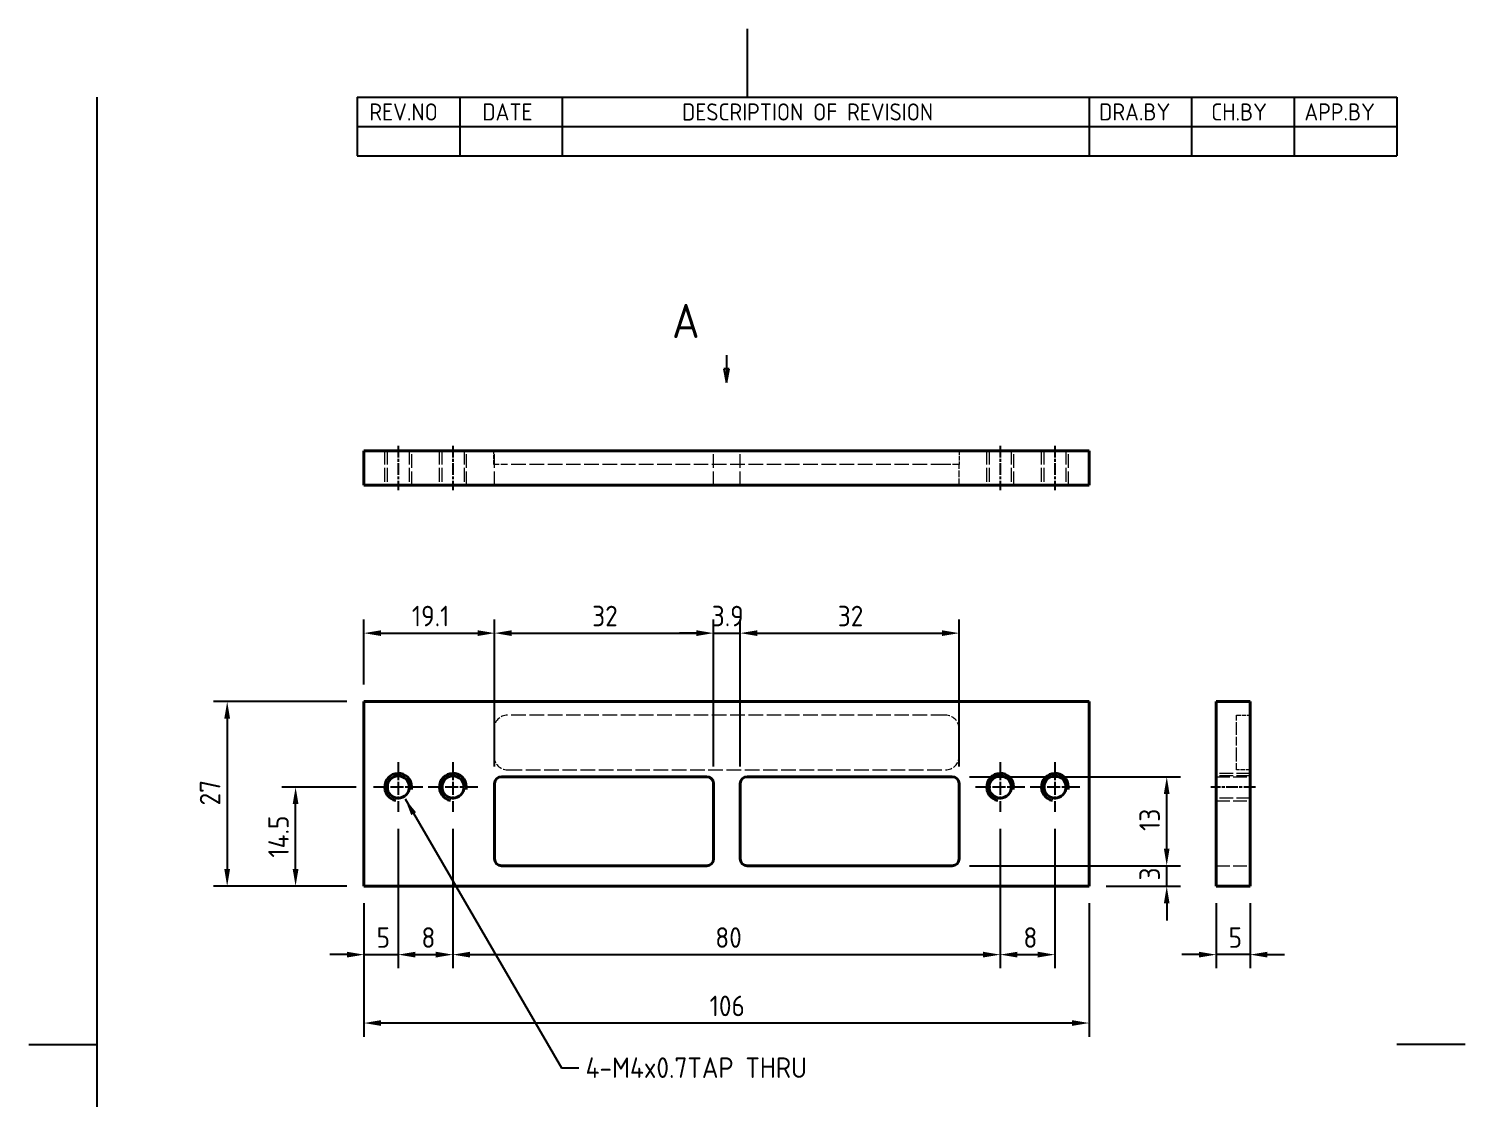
# Model space of a CAD drawing. Header units: millimetres. Extents: x 0 to 210, y 0 to 297.
# Drawn here: x 0 to 210, y 140.6 to 297 of the extents above; entities that cross this region are included whole.
import ezdxf

# ---------------------------------------------------------------- set-up
doc = ezdxf.new("R2010")
doc.units = ezdxf.units.MM
doc.linetypes.add('CHAIN', pattern=[0.3543, 0.2362, -0.0295, 0.0591, -0.0295])
doc.linetypes.add('DASHED', pattern=[0.2067, 0.1654, -0.0413])
doc.layers.get('0').update_dxf_attribs({"color": 3, "lineweight": 25})
for name, color, linetype, lineweight in [('가려진 것(ISO)', 2, 'DASHED', 18), ('가시적인 것(ISO)', 3, 'Continuous', 40), ('가시적인 좁은 것(ISO)', 3, 'Continuous', 35), ('경계(ISO)', 7, 'Continuous', 25), ('기호(ISO)', 5, 'Continuous', 25), ('단면선(ISO)', 7, 'CHAIN', 25), ('중심 표식(ISO)', 1, 'Continuous', 25), ('중심선(ISO)', 1, 'Continuous', 25), ('치수(ISO)', 2, 'Continuous', 25)]:
    doc.layers.add(name, color=color, linetype=linetype, lineweight=lineweight)
doc.styles.add('ISO ProportionalPSTEK', font='isocp.shx')
doc.styles.add('부품번호텍스트_PSTEK_POSCO', font='isocp.shx')
doc.styles.add('치수 텍스트_PSTEK_POSCO', font='isocp.shx')
doc.dimstyles.new('치수_PSTEK_POSCO', dxfattribs={"dimtxt": 3, "dimasz": 2.5, "dimexe": 2, "dimexo": 2.5, "dimgap": 1, "dimtad": 1, "dimrnd": 1e-08, "dimdsep": 46, "dimtxsty": '치수 텍스트_PSTEK_POSCO', "dimcen": 0.09, "dimdle": 10, "dimclrd": 7, "dimclre": 7, "dimclrt": 2, "dimadec": 1, "dimazin": 2, "dimtfac": 1, "dimtmove": 0, "dimatfit": 3, "dimfxl": 0, "dimtolj": 1, "dimlwd": -1, "dimlwe": -1, "dimarcsym": 0})
doc.dimstyles.new('치수_PSTEK_POSCO$7', dxfattribs={"dimtxt": 3, "dimasz": 2.5, "dimexe": 2, "dimexo": 2.5, "dimgap": 1, "dimtad": 1, "dimrnd": 1e-08, "dimdsep": 46, "dimtxsty": '치수 텍스트_PSTEK_POSCO', "dimcen": 0.09, "dimdle": 10, "dimclrd": 7, "dimclre": 7, "dimclrt": 2, "dimadec": 1, "dimazin": 2, "dimtfac": 1, "dimtmove": 0, "dimatfit": 3, "dimfxl": 0, "dimtolj": 1, "dimlwd": -1, "dimlwe": -1, "dimarcsym": 0})

# ---------------------------------------------------------------- blocks, each defined once
blk = doc.blocks.new('경계 Default Border')
at = {"layer": '경계(ISO)', "flags": 128}
for points in [[(105, 297), (105, 287)], [(10, 10), (10, 287)], [(0, 148.5), (10, 148.5)], [(210, 148.5), (200, 148.5)]]:
    blk.add_lwpolyline(points, dxfattribs=at)
blk = doc.blocks.new('리비전 내역')
at = {"layer": '기호(ISO)'}
for p, q in [((48, 287), (200, 287)), ((48, 287), (48, 282.72)), ((63, 287), (63, 282.72)), ((78, 287), (78, 282.72)), ((155, 287), (155, 282.72)), ((170, 287), (170, 282.72)), ((185, 287), (185, 282.72)), ((200, 287), (200, 282.72)), ((48, 282.72), (200, 282.72)), ((48, 282.72), (48, 278.44)), ((63, 282.72), (63, 278.44)), ((78, 282.72), (78, 278.44)), ((155, 282.72), (155, 278.44)), ((170, 282.72), (170, 278.44)), ((185, 282.72), (185, 278.44)), ((200, 282.72), (200, 278.44)), ((48, 278.44), (200, 278.44))]:
    blk.add_line(p, q, dxfattribs=at)
at = {"layer": '기호(ISO)', "color": 2, "char_height": 2.5, "attachment_point": 7, "style": 'ISO ProportionalPSTEK'}
for s, insert in [('REV.NO', (49.79, 283.58)), ('DATE', (66.31, 283.58)), ('DESCRIPTION OF REVISION', (95.51, 283.58)), ('DRA.BY', (156.48, 283.58)), ('CH.BY', (172.86, 283.58)), ('APP.BY', (186.48, 283.58))]:
    blk.add_mtext(s, dxfattribs=dict(at, insert=insert))
blk = doc.blocks.new('*D22')
at = {"layer": 'Defpoints', "color": 0}
for p in [(54.01, 182.52), (49.01, 171.64), (54.01, 161.64)]:
    blk.add_point(p, dxfattribs=at)
at = {"layer": '치수(ISO)', "color": 7}
for p, q in [((54.01, 180.02), (54.01, 159.64)), ((49.01, 169.14), (49.01, 159.64)), ((46.51, 161.64), (44.01, 161.64)), ((49.01, 161.64), (54.01, 161.64)), ((56.51, 161.64), (59.01, 161.64))]:
    blk.add_line(p, q, dxfattribs=at)
for points in [[(46.51, 162.06), (46.51, 161.22), (49.01, 161.64)], [(56.51, 162.06), (56.51, 161.22), (54.01, 161.64)]]:
    blk.add_solid(points, dxfattribs=at)
at = {"layer": '치수(ISO)', "color": 2, "insert": (50.85, 164.14), "char_height": 3, "attachment_point": 4, "style": '치수 텍스트_PSTEK_POSCO'}
blk.add_mtext('\\A1;5', dxfattribs=at)
blk = doc.blocks.new('*D23')
at = {"layer": 'Defpoints', "color": 0}
for p in [(54.01, 182.52), (62.01, 182.52), (62.01, 161.64)]:
    blk.add_point(p, dxfattribs=at)
at = {"layer": '치수(ISO)', "color": 7}
for p, q in [((54.01, 180.02), (54.01, 159.64)), ((62.01, 180.02), (62.01, 159.64)), ((56.51, 161.64), (59.51, 161.64))]:
    blk.add_line(p, q, dxfattribs=at)
for points in [[(56.51, 162.06), (56.51, 161.22), (54.01, 161.64)], [(59.51, 162.06), (59.51, 161.22), (62.01, 161.64)]]:
    blk.add_solid(points, dxfattribs=at)
at = {"layer": '치수(ISO)', "color": 2, "insert": (57.41, 164.14), "char_height": 3, "attachment_point": 4, "style": '치수 텍스트_PSTEK_POSCO'}
blk.add_mtext('\\A1;8', dxfattribs=at)
blk = doc.blocks.new('*D24')
at = {"layer": 'Defpoints', "color": 0}
for p in [(62.01, 182.52), (142.01, 182.52), (142.01, 161.64)]:
    blk.add_point(p, dxfattribs=at)
at = {"layer": '치수(ISO)', "color": 7}
for p, q in [((62.01, 180.02), (62.01, 159.64)), ((142.01, 180.02), (142.01, 159.64)), ((64.51, 161.64), (139.51, 161.64))]:
    blk.add_line(p, q, dxfattribs=at)
for points in [[(64.51, 162.06), (64.51, 161.22), (62.01, 161.64)], [(139.51, 162.06), (139.51, 161.22), (142.01, 161.64)]]:
    blk.add_solid(points, dxfattribs=at)
at = {"layer": '치수(ISO)', "color": 2, "insert": (100.36, 164.14), "char_height": 3, "attachment_point": 4, "style": '치수 텍스트_PSTEK_POSCO'}
blk.add_mtext('\\A1;80', dxfattribs=at)
blk = doc.blocks.new('*D25')
at = {"layer": 'Defpoints', "color": 0}
for p in [(142.01, 182.52), (150.01, 182.52), (150.01, 161.64)]:
    blk.add_point(p, dxfattribs=at)
at = {"layer": '치수(ISO)', "color": 7}
for p, q in [((142.01, 180.02), (142.01, 159.64)), ((150.01, 180.02), (150.01, 159.64)), ((144.51, 161.64), (147.51, 161.64))]:
    blk.add_line(p, q, dxfattribs=at)
for points in [[(144.51, 162.06), (144.51, 161.22), (142.01, 161.64)], [(147.51, 162.06), (147.51, 161.22), (150.01, 161.64)]]:
    blk.add_solid(points, dxfattribs=at)
at = {"layer": '치수(ISO)', "color": 2, "insert": (145.41, 164.14), "char_height": 3, "attachment_point": 4, "style": '치수 텍스트_PSTEK_POSCO'}
blk.add_mtext('\\A1;8', dxfattribs=at)
blk = doc.blocks.new('*D26')
at = {"layer": 'Defpoints', "color": 0}
for p in [(49.01, 171.64), (155.01, 171.64), (49.01, 151.64)]:
    blk.add_point(p, dxfattribs=at)
at = {"layer": '치수(ISO)', "color": 7}
for p, q in [((49.01, 169.14), (49.01, 149.64)), ((155.01, 169.14), (155.01, 149.64)), ((152.51, 151.64), (51.51, 151.64))]:
    blk.add_line(p, q, dxfattribs=at)
for points in [[(51.51, 152.06), (51.51, 151.22), (49.01, 151.64)], [(152.51, 152.06), (152.51, 151.22), (155.01, 151.64)]]:
    blk.add_solid(points, dxfattribs=at)
at = {"layer": '치수(ISO)', "color": 2, "insert": (99.54, 154.14), "char_height": 3, "attachment_point": 4, "style": '치수 텍스트_PSTEK_POSCO'}
blk.add_mtext('\\A1;106', dxfattribs=at)
blk = doc.blocks.new('*D27')
at = {"layer": 'Defpoints', "color": 0}
for p in [(39.01, 186.14), (50.39, 186.14), (49.01, 171.64)]:
    blk.add_point(p, dxfattribs=at)
at = {"layer": '치수(ISO)', "color": 7}
for p, q in [((47.89, 186.14), (37.01, 186.14)), ((39.01, 174.14), (39.01, 183.64)), ((46.51, 171.64), (37.01, 171.64))]:
    blk.add_line(p, q, dxfattribs=at)
for points in [[(38.59, 183.64), (39.43, 183.64), (39.01, 186.14)], [(38.59, 174.14), (39.43, 174.14), (39.01, 171.64)]]:
    blk.add_solid(points, dxfattribs=at)
at = {"layer": '치수(ISO)', "color": 2, "insert": (36.51, 175.83), "char_height": 3, "attachment_point": 4, "rotation": 90, "style": '치수 텍스트_PSTEK_POSCO'}
blk.add_mtext('\\A1;14.5', dxfattribs=at)
blk = doc.blocks.new('*D28')
at = {"layer": 'Defpoints', "color": 0}
for p in [(49.01, 198.64), (29.01, 171.64), (49.01, 171.64)]:
    blk.add_point(p, dxfattribs=at)
at = {"layer": '치수(ISO)', "color": 7}
for p, q in [((46.51, 198.64), (27.01, 198.64)), ((29.01, 196.14), (29.01, 174.14)), ((46.51, 171.64), (27.01, 171.64))]:
    blk.add_line(p, q, dxfattribs=at)
for points in [[(28.59, 196.14), (29.43, 196.14), (29.01, 198.64)], [(28.59, 174.14), (29.43, 174.14), (29.01, 171.64)]]:
    blk.add_solid(points, dxfattribs=at)
at = {"layer": '치수(ISO)', "color": 2, "insert": (26.51, 183.45), "char_height": 3, "attachment_point": 4, "rotation": 90, "style": '치수 텍스트_PSTEK_POSCO'}
blk.add_mtext('\\A1;27', dxfattribs=at)
blk = doc.blocks.new('*D29')
at = {"layer": 'Defpoints', "color": 0}
for p in [(68.11, 208.64), (49.01, 198.64), (68.11, 186.64)]:
    blk.add_point(p, dxfattribs=at)
at = {"layer": '치수(ISO)', "color": 7}
for p, q in [((49.01, 201.14), (49.01, 210.64)), ((68.11, 189.14), (68.11, 210.64)), ((51.51, 208.64), (65.61, 208.64))]:
    blk.add_line(p, q, dxfattribs=at)
for points in [[(51.51, 209.06), (51.51, 208.22), (49.01, 208.64)], [(65.61, 209.06), (65.61, 208.22), (68.11, 208.64)]]:
    blk.add_solid(points, dxfattribs=at)
at = {"layer": '치수(ISO)', "color": 2, "insert": (56.01, 211.14), "char_height": 3, "attachment_point": 4, "style": '치수 텍스트_PSTEK_POSCO'}
blk.add_mtext('\\A1;19.1', dxfattribs=at)
blk = doc.blocks.new('*D30')
at = {"layer": 'Defpoints', "color": 0}
for p in [(100.11, 208.64), (68.11, 186.64), (100.11, 186.64)]:
    blk.add_point(p, dxfattribs=at)
at = {"layer": '치수(ISO)', "color": 7}
for p, q in [((68.11, 189.14), (68.11, 210.64)), ((100.11, 189.14), (100.11, 210.64)), ((70.61, 208.64), (97.61, 208.64))]:
    blk.add_line(p, q, dxfattribs=at)
for points in [[(70.61, 209.06), (70.61, 208.22), (68.11, 208.64)], [(97.61, 209.06), (97.61, 208.22), (100.11, 208.64)]]:
    blk.add_solid(points, dxfattribs=at)
at = {"layer": '치수(ISO)', "color": 2, "insert": (82.37, 211.14), "char_height": 3, "attachment_point": 4, "style": '치수 텍스트_PSTEK_POSCO'}
blk.add_mtext('\\A1;32', dxfattribs=at)
blk = doc.blocks.new('*D31')
at = {"layer": 'Defpoints', "color": 0}
for p in [(104.01, 208.64), (100.11, 186.64), (104.01, 186.64)]:
    blk.add_point(p, dxfattribs=at)
at = {"layer": '치수(ISO)', "color": 7}
for p, q in [((100.11, 189.14), (100.11, 210.64)), ((104.01, 189.14), (104.01, 210.64)), ((97.61, 208.64), (95.11, 208.64)), ((100.11, 208.64), (104.01, 208.64)), ((106.51, 208.64), (109.01, 208.64))]:
    blk.add_line(p, q, dxfattribs=at)
for points in [[(97.61, 209.06), (97.61, 208.22), (100.11, 208.64)], [(106.51, 209.06), (106.51, 208.22), (104.01, 208.64)]]:
    blk.add_solid(points, dxfattribs=at)
at = {"layer": '치수(ISO)', "color": 2, "insert": (99.85, 211.14), "char_height": 3, "attachment_point": 4, "style": '치수 텍스트_PSTEK_POSCO'}
blk.add_mtext('\\A1;3.9', dxfattribs=at)
blk = doc.blocks.new('*D32')
at = {"layer": 'Defpoints', "color": 0}
for p in [(136.01, 208.64), (104.01, 186.64), (136.01, 186.64)]:
    blk.add_point(p, dxfattribs=at)
at = {"layer": '치수(ISO)', "color": 7}
for p, q in [((104.01, 189.14), (104.01, 210.64)), ((136.01, 189.14), (136.01, 210.64)), ((106.51, 208.64), (133.51, 208.64))]:
    blk.add_line(p, q, dxfattribs=at)
for points in [[(106.51, 209.06), (106.51, 208.22), (104.01, 208.64)], [(133.51, 209.06), (133.51, 208.22), (136.01, 208.64)]]:
    blk.add_solid(points, dxfattribs=at)
at = {"layer": '치수(ISO)', "color": 2, "insert": (118.27, 211.14), "char_height": 3, "attachment_point": 4, "style": '치수 텍스트_PSTEK_POSCO'}
blk.add_mtext('\\A1;32', dxfattribs=at)
blk = doc.blocks.new('*D33')
at = {"layer": 'Defpoints', "color": 0}
for p in [(135.01, 174.64), (166.36, 174.64), (155.01, 171.64)]:
    blk.add_point(p, dxfattribs=at)
at = {"layer": '치수(ISO)', "color": 7}
for p, q in [((166.36, 177.14), (166.36, 179.64)), ((137.51, 174.64), (168.36, 174.64)), ((166.36, 171.64), (166.36, 174.64)), ((157.51, 171.64), (168.36, 171.64)), ((166.36, 169.14), (166.36, 166.64))]:
    blk.add_line(p, q, dxfattribs=at)
for points in [[(165.94, 177.14), (166.77, 177.14), (166.36, 174.64)], [(165.94, 169.14), (166.77, 169.14), (166.36, 171.64)]]:
    blk.add_solid(points, dxfattribs=at)
at = {"layer": '치수(ISO)', "color": 2, "insert": (163.86, 172.48), "char_height": 3, "attachment_point": 4, "rotation": 90, "style": '치수 텍스트_PSTEK_POSCO'}
blk.add_mtext('\\A1;3', dxfattribs=at)
blk = doc.blocks.new('*D34')
at = {"layer": 'Defpoints', "color": 0}
for p in [(135.01, 187.64), (166.36, 187.64), (135.01, 174.64)]:
    blk.add_point(p, dxfattribs=at)
at = {"layer": '치수(ISO)', "color": 7}
for p, q in [((137.51, 187.64), (168.36, 187.64)), ((166.36, 177.14), (166.36, 185.14)), ((137.51, 174.64), (168.36, 174.64))]:
    blk.add_line(p, q, dxfattribs=at)
for points in [[(165.94, 185.14), (166.77, 185.14), (166.36, 187.64)], [(165.94, 177.14), (166.77, 177.14), (166.36, 174.64)]]:
    blk.add_solid(points, dxfattribs=at)
at = {"layer": '치수(ISO)', "color": 2, "insert": (163.86, 179.73), "char_height": 3, "attachment_point": 4, "rotation": 90, "style": '치수 텍스트_PSTEK_POSCO'}
blk.add_mtext('\\A1;13', dxfattribs=at)
blk = doc.blocks.new('*D35')
at = {"layer": 'Defpoints', "color": 0}
for p in [(173.57, 171.64), (178.57, 171.64), (173.57, 161.64)]:
    blk.add_point(p, dxfattribs=at)
at = {"layer": '치수(ISO)', "color": 7}
for p, q in [((173.57, 169.14), (173.57, 159.64)), ((178.57, 169.14), (178.57, 159.64)), ((171.07, 161.64), (168.57, 161.64)), ((178.57, 161.64), (173.57, 161.64)), ((181.07, 161.64), (183.57, 161.64))]:
    blk.add_line(p, q, dxfattribs=at)
for points in [[(171.07, 162.06), (171.07, 161.22), (173.57, 161.64)], [(181.07, 162.06), (181.07, 161.22), (178.57, 161.64)]]:
    blk.add_solid(points, dxfattribs=at)
at = {"layer": '치수(ISO)', "color": 2, "insert": (175.4, 164.14), "char_height": 3, "attachment_point": 4, "style": '치수 텍스트_PSTEK_POSCO'}
blk.add_mtext('\\A1;5', dxfattribs=at)
blk = doc.blocks.new('2dTransSection0')
at = {"layer": '단면선(ISO)', "linetype": 'Continuous'}
for p, q in [((102.01, 249.28), (102.01, 247.28)), ((101.61, 247.28), (102.01, 245.28)), ((102.41, 247.28), (101.61, 247.28)), ((102.01, 247.28), (102.01, 245.28)), ((102.01, 245.28), (102.41, 247.28))]:
    blk.add_line(p, q, dxfattribs=at)
at = {"layer": '단면선(ISO)', "linetype": 'Continuous', "flags": 128}
blk.add_lwpolyline([(101.61, 247.28), (102.01, 245.28)], dxfattribs=at)
at = {"layer": '단면선(ISO)'}
blk.add_solid([(101.61, 247.28), (102.01, 245.28), (102.41, 247.28), (101.61, 247.28)], dxfattribs=at)
at = {"layer": '단면선(ISO)', "insert": (94.04, 251.77), "char_height": 5, "attachment_point": 7, "style": '부품번호텍스트_PSTEK_POSCO'}
blk.add_mtext('A', dxfattribs=at)

msp = doc.modelspace()

# ---------------------------------------------------------------- linework, layer by layer
at = {"layer": '가려진 것(ISO)', "ltscale": 12.094824}
for p, q in [((52.011, 235.284), (52.011, 230.284)), ((52.39, 235.284), (52.39, 230.284)), ((55.632, 235.284), (55.632, 230.284)), ((56.011, 230.284), (56.011, 235.284)), ((60.011, 235.284), (60.011, 230.284)), ((60.39, 235.284), (60.39, 230.284)), ((63.632, 235.284), (63.632, 230.284)), ((64.011, 230.284), (64.011, 235.284)), ((68.111, 230.284), (68.111, 235.284)), ((100.111, 230.284), (100.111, 235.284)), ((104.011, 230.284), (104.011, 235.284)), ((140.011, 235.284), (140.011, 230.284)), ((140.39, 235.284), (140.39, 230.284)), ((143.632, 235.284), (143.632, 230.284)), ((144.011, 230.284), (144.011, 235.284)), ((148.011, 235.284), (148.011, 230.284)), ((148.39, 235.284), (148.39, 230.284)), ((151.632, 235.284), (151.632, 230.284)), ((152.011, 230.284), (152.011, 235.284)), ((178.565, 188.141), (173.565, 188.141)), ((178.565, 187.762), (173.565, 187.762)), ((173.565, 187.641), (178.565, 187.641)), ((178.565, 184.52), (173.565, 184.52)), ((173.565, 184.141), (178.565, 184.141)), ((173.565, 174.641), (178.565, 174.641))]:
    msp.add_line(p, q, dxfattribs=at)
at = {"layer": '가려진 것(ISO)', "ltscale": 3.809293}
for p, q in [((68.011, 233.284), (68.011, 235.284)), ((136.011, 235.284), (136.011, 233.284)), ((176.565, 196.641), (178.565, 196.641)), ((178.565, 188.641), (176.565, 188.641))]:
    msp.add_line(p, q, dxfattribs=at)
at = {"layer": '가려진 것(ISO)', "ltscale": 5.983681}
for p, q in [((70.011, 233.284), (68.011, 233.284)), ((136.011, 233.284), (134.011, 233.284)), ((176.565, 194.641), (176.565, 196.641)), ((176.565, 188.641), (176.565, 190.641))]:
    msp.add_line(p, q, dxfattribs=at)
at = {"layer": '가려진 것(ISO)', "ltscale": 12.901145}
for p, q in [((134.011, 233.284), (70.011, 233.284)), ((134.011, 196.641), (70.011, 196.641)), ((70.011, 188.641), (134.011, 188.641))]:
    msp.add_line(p, q, dxfattribs=at)
at = {"layer": '가려진 것(ISO)', "ltscale": 5.71399}
msp.add_line((136.011, 230.284), (136.011, 233.284), dxfattribs=at)
at = {"layer": '가려진 것(ISO)', "ltscale": 7.618686}
for p, q in [((68.011, 194.641), (68.011, 190.641)), ((136.011, 190.641), (136.011, 194.641)), ((176.565, 190.641), (176.565, 194.641))]:
    msp.add_line(p, q, dxfattribs=at)
at = {"layer": '가려진 것(ISO)', "ltscale": 5.983681}
for centre, start, end in [((70.011, 194.641), 90, 180), ((134.011, 194.641), 0, 90), ((70.011, 190.641), 180, 270), ((134.011, 190.641), 270, 0)]:
    msp.add_arc(centre, 2, start, end, dxfattribs=at)
at = {"layer": '가시적인 것(ISO)'}
for p, q in [((49.011, 235.284), (155.011, 235.284)), ((49.011, 235.284), (49.011, 230.284)), ((155.011, 230.284), (155.011, 235.284)), ((155.011, 230.284), (49.011, 230.284)), ((49.011, 198.641), (49.011, 171.641)), ((155.011, 198.641), (49.011, 198.641)), ((155.011, 198.641), (155.011, 171.641)), ((173.565, 198.641), (178.565, 198.641)), ((173.565, 198.641), (173.565, 171.641)), ((178.565, 198.641), (178.565, 171.641)), ((69.111, 187.641), (99.111, 187.641)), ((105.011, 187.641), (135.011, 187.641)), ((68.111, 175.641), (68.111, 186.641)), ((100.111, 186.641), (100.111, 175.641)), ((104.011, 175.641), (104.011, 186.641)), ((136.011, 186.641), (136.011, 175.641)), ((99.111, 174.641), (69.111, 174.641)), ((135.011, 174.641), (105.011, 174.641)), ((155.011, 171.641), (49.011, 171.641)), ((178.565, 171.641), (173.565, 171.641))]:
    msp.add_line(p, q, dxfattribs=at)
for centre in [(54.011, 186.141), (62.011, 186.141), (142.011, 186.141), (150.011, 186.141)]:
    msp.add_circle(centre, 1.621, dxfattribs=at)
for centre, start, end in [((69.111, 186.641), 90, 180), ((99.111, 186.641), 0, 90), ((105.011, 186.641), 90, 180), ((135.011, 186.641), 0, 90), ((69.111, 175.641), 180, 270), ((99.111, 175.641), 270, 0), ((105.011, 175.641), 180, 270), ((135.011, 175.641), 270, 0)]:
    msp.add_arc(centre, 1, start, end, dxfattribs=at)
at = {"layer": '가시적인 좁은 것(ISO)'}
for centre in [(54.011, 186.141), (62.011, 186.141), (142.011, 186.141), (150.011, 186.141)]:
    msp.add_arc(centre, 2, 350, 260, dxfattribs=at)
at = {"layer": '중심 표식(ISO)', "linetype": 'CHAIN', "ltscale": 8.047264}
for p, q in [((54.011, 189.762), (54.011, 182.52)), ((62.011, 189.762), (62.011, 182.52)), ((142.011, 189.762), (142.011, 182.52)), ((150.011, 189.762), (150.011, 182.52)), ((57.632, 186.141), (50.39, 186.141)), ((65.632, 186.141), (58.39, 186.141)), ((145.632, 186.141), (138.39, 186.141)), ((153.632, 186.141), (146.39, 186.141))]:
    msp.add_line(p, q, dxfattribs=at)
at = {"layer": '중심선(ISO)', "linetype": 'CHAIN', "ltscale": 7.222748}
for p, q in [((54.011, 236.034), (54.011, 229.534)), ((62.011, 236.034), (62.011, 229.534)), ((142.011, 236.034), (142.011, 229.534)), ((150.011, 236.034), (150.011, 229.534)), ((179.315, 186.141), (172.815, 186.141))]:
    msp.add_line(p, q, dxfattribs=at)

# ---------------------------------------------------------------- block references
msp.add_blockref('경계 Default Border', (0, 0))
at = {"layer": '기호(ISO)'}
msp.add_blockref('리비전 내역', (0, 0), dxfattribs=at)
at = {"layer": '단면선(ISO)'}
msp.add_blockref('2dTransSection0', (0, 0), dxfattribs=at)

# ---------------------------------------------------------------- texts
at = {"layer": '기호(ISO)', "color": 2, "insert": (81.407, 145.114), "char_height": 3, "width": 39.40084, "attachment_point": 4, "line_spacing_factor": 0.525, "style": '치수 텍스트_PSTEK_POSCO'}
msp.add_mtext('{4-M4x0.7TAP THRU}', dxfattribs=at)

# ---------------------------------------------------------------- dimensions: what is measured, and where the dimension line sits
at = {"layer": '치수(ISO)', "color": 7}
for base, p1, p2, angle, override, picture, middle in [((68.111, 208.641), (49.011, 198.641), (68.111, 186.641), 180, {"dimdec": 2, "dimtp": 0, "dimtm": 0, "dimtdec": 2, "dimtofl": 0, "dimatfit": 1}, '*D29', (58.561, 208.641)), ((104.011, 208.641), (100.111, 186.641), (104.011, 186.641), 180, {"dimdec": 2, "dimtp": 0, "dimtm": 0, "dimtdec": 2, "dimtofl": 1, "dimatfit": 1}, '*D31', (102.061, 208.641)), ((29.011, 171.641), (49.011, 198.641), (49.011, 171.641), 90, {"dimdec": 2, "dimtp": 0, "dimtm": 0, "dimtdec": 2, "dimtofl": 0, "dimatfit": 1}, '*D28', (29.011, 185.141)), ((166.357, 187.641), (135.011, 174.641), (135.011, 187.641), 90, {"dimdec": 2, "dimtp": 0, "dimtm": 0, "dimtdec": 2, "dimtofl": 0, "dimatfit": 1}, '*D34', (166.357, 181.141)), ((39.011, 186.141), (49.011, 171.641), (50.39, 186.141), 90, {"dimdec": 2, "dimtp": 0, "dimtm": 0, "dimtdec": 2, "dimtofl": 0, "dimatfit": 1}, '*D27', (39.011, 178.891)), ((54.011, 161.641), (49.011, 171.641), (54.011, 182.52), 180, {"dimdec": 2, "dimtp": 0, "dimtm": 0, "dimtdec": 2, "dimtofl": 1, "dimatfit": 1}, '*D22', (51.511, 161.641)), ((62.011, 161.641), (54.011, 182.52), (62.011, 182.52), 180, {"dimdec": 2, "dimtp": 0, "dimtm": 0, "dimtdec": 2, "dimtofl": 0, "dimatfit": 1}, '*D23', (58.011, 161.641)), ((142.011, 161.641), (62.011, 182.52), (142.011, 182.52), 180, {"dimdec": 2, "dimtp": 0, "dimtm": 0, "dimtdec": 2, "dimtofl": 0, "dimatfit": 1}, '*D24', (102.011, 161.641)), ((150.011, 161.641), (142.011, 182.52), (150.011, 182.52), 180, {"dimdec": 2, "dimtp": 0, "dimtm": 0, "dimtdec": 2, "dimtofl": 0, "dimatfit": 1}, '*D25', (146.011, 161.641)), ((166.357, 174.641), (155.011, 171.641), (135.011, 174.641), 90, {"dimdec": 2, "dimtp": 0, "dimtm": 0, "dimtdec": 2, "dimtofl": 1, "dimatfit": 1}, '*D33', (166.357, 173.141)), ((49.011, 151.641), (155.011, 171.641), (49.011, 171.641), 180, {"dimdec": 2, "dimtp": 0, "dimtm": 0, "dimtdec": 2, "dimtofl": 0, "dimatfit": 1}, '*D26', (102.011, 151.641)), ((173.565, 161.641), (178.565, 171.641), (173.565, 171.641), 180, {"dimdec": 2, "dimtp": 0, "dimtm": 0, "dimtdec": 2, "dimtofl": 1, "dimatfit": 1}, '*D35', (176.065, 161.641))]:
    dim = msp.add_linear_dim(base=base, p1=p1, p2=p2, angle=angle, dimstyle='치수_PSTEK_POSCO', override=override, dxfattribs=at)
    dim.commit()
    dim.dimension.update_dxf_attribs({"geometry": picture, "text_midpoint": middle, "dimtype": 160})
for base, p1, p2, picture, middle in [((100.111, 208.641), (68.111, 186.641), (100.111, 186.641), '*D30', (84.111, 208.641)), ((136.011, 208.641), (104.011, 186.641), (136.011, 186.641), '*D32', (120.011, 208.641))]:
    dim = msp.add_linear_dim(base=base, p1=p1, p2=p2, dimstyle='치수_PSTEK_POSCO', override={"dimdec": 2, "dimtp": 0, "dimtm": 0, "dimtdec": 2, "dimtofl": 0, "dimatfit": 1}, dxfattribs=at)
    dim.commit()
    dim.dimension.update_dxf_attribs({"geometry": picture, "text_midpoint": middle, "dimtype": 160})

# ---------------------------------------------------------------- leaders
at = {"layer": '기호(ISO)', "color": 7, "annotation_type": 0, "has_hookline": 1, "hookline_direction": 0, "text_width": 34.2}
msp.add_leader([(55.011, 184.409), (77.907, 145.114), (80.407, 145.114)], dimstyle='치수_PSTEK_POSCO$7', override={"dimtad": 0}, dxfattribs=at)

doc.saveas('drawing.dxf')
